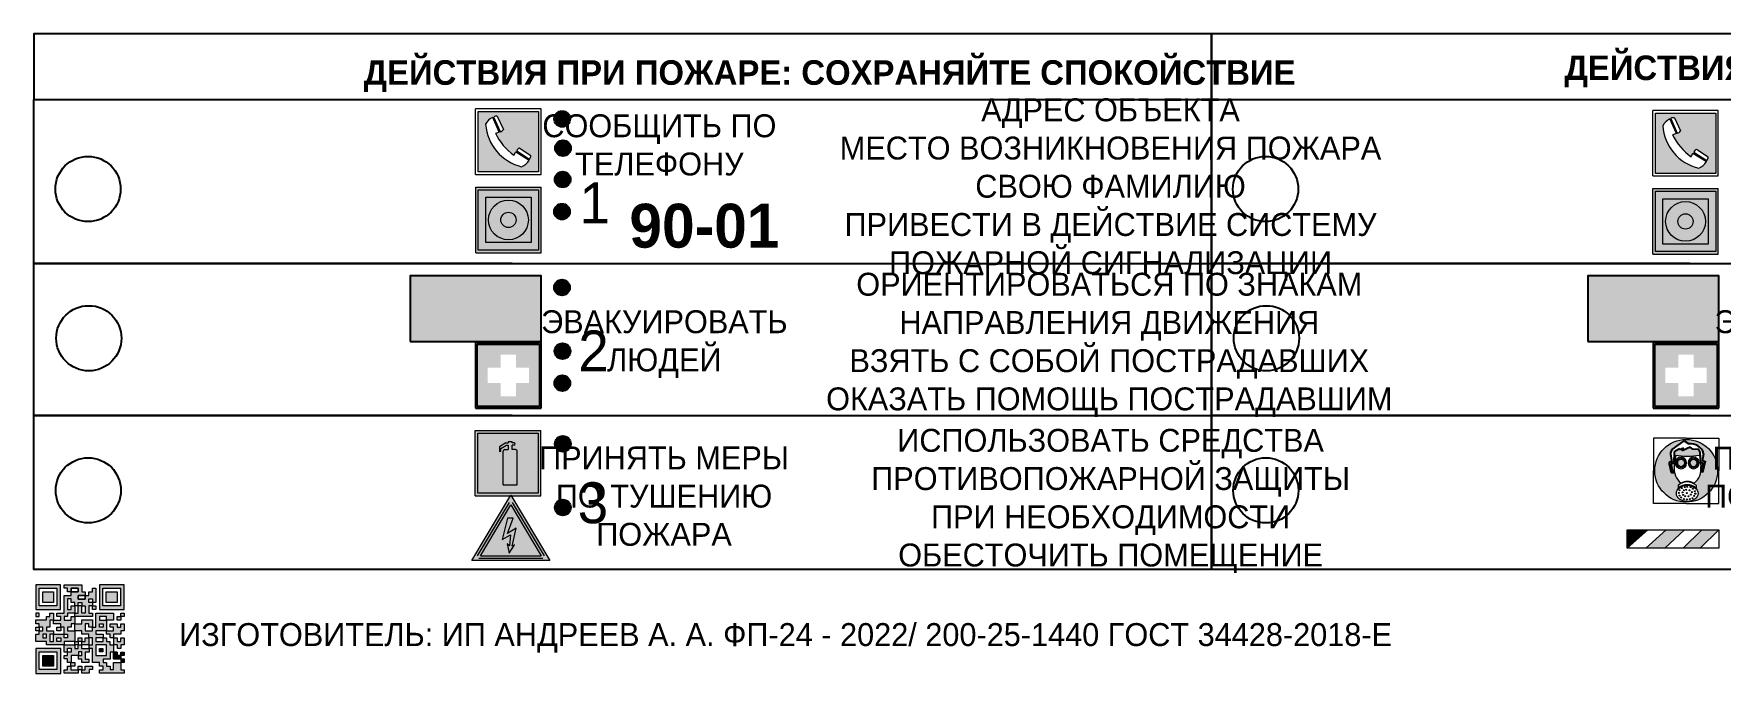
# Model space of a CAD drawing. Header units: millimetres. Extents: x 13114 to 67229, y 22859 to 38520.
# Drawn here: x 26329.4 to 26535.2, y 24685.4 to 24763.5 of the extents above; entities that cross this region are included whole.
import ezdxf

# ---------------------------------------------------------------- set-up
doc = ezdxf.new("R2010")
doc.units = ezdxf.units.MM
doc.styles.add('обычный', font='arial.ttf')

# ---------------------------------------------------------------- blocks, each defined once
blk = doc.blocks.new('A$C38D26F80')
h = blk.add_hatch(color=5)
h.dxf.hatch_style = 1
h.paths.add_polyline_path([(-8.77, -4.48, 1), (-0.19, -4.48, 1)])
h.paths.add_polyline_path([(-6.75, -3.58), (-6.75, -3.31), (-6.62, -3.22), (-6.5, -3.22), (-6.42, -3.3), (-6.39, -3.28), (-6.59, -2.23), (-6.59, -2.01), (-6.38, -1.58), (-4.76, -0.4), (-4.13, -0.79, -0.362848), (-2.1, -2.1, -0.201049), (-2.17, -2.48, 0.085434), (-2.26, -3.13), (-1.9, -3.16), (-2.25, -4.7), (-2.4, -4.59), (-2.43, -4.34), (-2.36, -4.34), (-2.14, -3.34), (-2.47, -3.42), (-2.58, -1.95), (-2.77, -1.58), (-3.58, -1.52), (-3.92, -1.26), (-5.05, -1.73), (-4.87, -1.39), (-5.41, -1.6), (-5.41, -1.46), (-6.13, -1.87), (-6.18, -3.5), (-6.56, -3.47), (-6.37, -4.59), (-6.16, -4.43), (-6.16, -4.66), (-6.36, -4.79), (-6.37, -4.8), (-6.51, -4.76)], flags=16)
h.paths.add_polyline_path([(-6.51, -4.76), (-6.36, -4.79), (-6.37, -4.8)], flags=0)
h.paths.add_polyline_path([(-5.92, -2.34, 0.089508), (-2.67, -2.35), (-2.48, -3.88, -0.268602), (-3.4, -6.18, 0.262449), (-5.2, -6.18, -0.268602), (-6.11, -3.88)], flags=16)
edge = h.paths.add_edge_path(flags=16)
edge.add_ellipse((-5.19, -3.41), major_axis=(0, 0.842), ratio=0.848992, start_angle=0, end_angle=360)
edge = h.paths.add_edge_path(flags=0)
edge.add_ellipse((-5.19, -3.39), major_axis=(0, 0.665), ratio=0.853798, start_angle=0, end_angle=360)
edge = h.paths.add_edge_path(flags=0)
edge.add_ellipse((-5.19, -3.4), major_axis=(0, 0.528), ratio=0.864094, start_angle=0, end_angle=360)
edge = h.paths.add_edge_path(flags=16)
edge.add_ellipse((-3.47, -3.4), major_axis=(0, 0.842), ratio=0.848992, start_angle=0, end_angle=360)
h.paths.add_polyline_path([(-3.13, -6.45), (-3.13, -6.84, 0.383174), (-5.57, -6.85), (-5.57, -6.49, -0.369952)], flags=16)
edge = h.paths.add_edge_path(flags=0)
edge.add_ellipse((-3.47, -3.39), major_axis=(0, 0.665), ratio=0.853798, start_angle=0, end_angle=360)
edge = h.paths.add_edge_path(flags=0)
edge.add_ellipse((-3.47, -3.4), major_axis=(0, 0.528), ratio=0.864094, start_angle=0, end_angle=360)
edge = h.paths.add_edge_path(flags=16)
edge.add_ellipse((-4.34, -7.57), major_axis=(-1.48, 0), ratio=0.744955, start_angle=0, end_angle=360)
h.paths.add_polyline_path([(-5.01, -6.85, -1), (-5.15, -6.85, -1)], flags=0)
h.paths.add_polyline_path([(-5.33, -7.14, -1), (-5.47, -7.14, -1)], flags=0)
h.paths.add_polyline_path([(-4.61, -6.71, -1), (-4.74, -6.71, -1)], flags=16)
h.paths.add_polyline_path([(-5.43, -7.51, -1), (-5.57, -7.51, -1)], flags=0)
h.paths.add_polyline_path([(-4.26, -6.67, -1), (-4.4, -6.67, -1)], flags=16)
h.paths.add_polyline_path([(-4.74, -7.14, -1), (-4.88, -7.14, -1)], flags=0)
h.paths.add_polyline_path([(-4.93, -7.43, -1), (-5.07, -7.43, -1)], flags=0)
h.paths.add_polyline_path([(-4.41, -7.07, -1), (-4.54, -7.07, -1)], flags=0)
h.paths.add_polyline_path([(-5.33, -7.87, -1), (-5.46, -7.87, -1)], flags=0)
h.paths.add_polyline_path([(-3.8, -6.71, -1), (-3.94, -6.71, -1)], flags=16)
h.paths.add_polyline_path([(-4.85, -7.78, -1), (-4.98, -7.78, -1)], flags=0)
h.paths.add_polyline_path([(-3.96, -7.14, -1), (-4.1, -7.14, -1)], flags=0)
h.paths.add_polyline_path([(-4.33, -7.53, -1), (-4.47, -7.53, -1)], flags=0)
h.paths.add_polyline_path([(-5.09, -8.12, -1), (-5.23, -8.12, -1)], flags=0)
h.paths.add_polyline_path([(-3.5, -6.94, -1), (-3.64, -6.94, -1)], flags=0)
h.paths.add_polyline_path([(-4.54, -7.97, -1), (-4.68, -7.97, -1)], flags=0)
h.paths.add_polyline_path([(-3.66, -7.39, -1), (-3.8, -7.39, -1)], flags=0)
h.paths.add_polyline_path([(-4.73, -8.35, -1), (-4.86, -8.35, -1)], flags=0)
h.paths.add_polyline_path([(-4.09, -7.96, -1), (-4.23, -7.96, -1)], flags=0)
h.paths.add_polyline_path([(-3.77, -7.74, -1), (-3.91, -7.74, -1)], flags=0)
h.paths.add_polyline_path([(-3.22, -7.27, -1), (-3.35, -7.27, -1)], flags=0)
h.paths.add_polyline_path([(-4.34, -8.4, -1), (-4.47, -8.4, -1)], flags=0)
h.paths.add_polyline_path([(-3.16, -7.61, -1), (-3.3, -7.61, -1)], flags=0)
h.paths.add_polyline_path([(-3.9, -8.35, -1), (-4.04, -8.35, -1)], flags=0)
h.paths.add_polyline_path([(-3.32, -7.91, -1), (-3.46, -7.91, -1)], flags=0)
h.paths.add_polyline_path([(-3.55, -8.23, -1), (-3.69, -8.23, -1)], flags=0)
at = {"color": 5, "lineweight": 5}
for p, q in [((-4.48, 0), (-8.96, 0)), ((-8.96, 0), (-8.96, -4.48)), ((-4.48, 0), (0, 0)), ((0, 0), (0, -4.48)), ((-6.59, -2.01), (-6.38, -1.58)), ((-6.59, -2.23), (-6.59, -2.01)), ((-6.39, -3.28), (-6.59, -2.23)), ((-6.38, -1.58), (-4.76, -0.4)), ((-6.13, -1.87), (-6.18, -3.5)), ((-5.41, -1.46), (-6.13, -1.87)), ((-4.87, -1.39), (-5.41, -1.6)), ((-5.41, -1.6), (-5.41, -1.46)), ((-3.92, -1.26), (-5.05, -1.73)), ((-5.05, -1.73), (-4.87, -1.39)), ((-4.76, -0.4), (-4.13, -0.79)), ((-3.58, -1.52), (-3.92, -1.26)), ((-2.77, -1.58), (-3.58, -1.52)), ((-2.58, -1.95), (-2.77, -1.58)), ((-2.47, -3.42), (-2.58, -1.95)), ((-8.96, -8.96), (-8.96, -4.48)), ((-6.75, -3.31), (-6.62, -3.22)), ((-6.75, -3.58), (-6.75, -3.31)), ((-6.51, -4.76), (-6.75, -3.58)), ((-6.62, -3.22), (-6.5, -3.22)), ((-6.18, -3.5), (-6.56, -3.47)), ((-6.56, -3.47), (-6.37, -4.59)), ((-6.5, -3.22), (-6.42, -3.3)), ((-6.42, -3.3), (-6.39, -3.28)), ((-6.37, -4.59), (-6.16, -4.43)), ((-6.16, -4.43), (-6.16, -4.66)), ((-5.92, -2.34), (-6.11, -3.88)), ((-2.67, -2.34), (-2.48, -3.88)), ((-2.14, -3.34), (-2.47, -3.42)), ((-2.43, -4.34), (-2.4, -4.59)), ((-2.43, -4.34), (-2.36, -4.34)), ((-2.4, -4.59), (-2.25, -4.7)), ((-2.36, -4.34), (-2.14, -3.34)), ((-1.9, -3.16), (-2.26, -3.13)), ((-2.25, -4.7), (-1.9, -3.16)), ((0, -8.96), (0, -4.48)), ((-6.37, -4.8), (-6.51, -4.76)), ((-6.16, -4.66), (-6.37, -4.8)), ((-5.57, -6.49), (-5.57, -6.85)), ((-3.13, -6.45), (-3.13, -6.84)), ((-4.48, -8.96), (-8.96, -8.96)), ((-4.48, -8.96), (0, -8.96))]:
    blk.add_line(p, q, dxfattribs=at)
at = {"color": 5}
for p, q in [((-6.59, -2.01), (-6.38, -1.58)), ((-6.59, -2.23), (-6.59, -2.01)), ((-6.39, -3.28), (-6.59, -2.23)), ((-6.38, -1.58), (-4.76, -0.4)), ((-6.13, -1.87), (-6.18, -3.5)), ((-5.41, -1.46), (-6.13, -1.87)), ((-4.87, -1.39), (-5.41, -1.6)), ((-5.41, -1.6), (-5.41, -1.46)), ((-3.92, -1.26), (-5.05, -1.73)), ((-5.05, -1.73), (-4.87, -1.39)), ((-4.76, -0.4), (-4.13, -0.79)), ((-3.58, -1.52), (-3.92, -1.26)), ((-2.77, -1.58), (-3.58, -1.52)), ((-2.58, -1.95), (-2.77, -1.58)), ((-2.47, -3.42), (-2.58, -1.95)), ((-6.75, -3.31), (-6.62, -3.22)), ((-6.75, -3.58), (-6.75, -3.31)), ((-6.51, -4.76), (-6.75, -3.58)), ((-6.62, -3.22), (-6.5, -3.22)), ((-6.18, -3.5), (-6.56, -3.47)), ((-6.56, -3.47), (-6.37, -4.59)), ((-6.5, -3.22), (-6.42, -3.3)), ((-6.42, -3.3), (-6.39, -3.28)), ((-6.37, -4.59), (-6.16, -4.43)), ((-6.16, -4.43), (-6.16, -4.66)), ((-2.14, -3.34), (-2.47, -3.42)), ((-2.4, -4.59), (-2.43, -4.34)), ((-2.43, -4.34), (-2.36, -4.34)), ((-2.25, -4.7), (-2.4, -4.59)), ((-2.36, -4.34), (-2.14, -3.34)), ((-2.26, -3.13), (-1.9, -3.16)), ((-1.9, -3.16), (-2.25, -4.7)), ((-6.37, -4.8), (-6.51, -4.76)), ((-6.36, -4.79), (-6.51, -4.76)), ((-6.16, -4.66), (-6.37, -4.8)), ((-6.16, -4.66), (-6.36, -4.79))]:
    blk.add_line(p, q, dxfattribs=at)
at = {"color": 5, "lineweight": 5}
for centre, radius in [((-4.48, -4.48), 4.29), ((-5.08, -6.85), 0.0678), ((-4.67, -6.71), 0.0678), ((-4.33, -6.67), 0.0678), ((-3.87, -6.71), 0.0678), ((-3.57, -6.94), 0.0678), ((-5.5, -7.51), 0.0678), ((-5.4, -7.14), 0.0678), ((-5.4, -7.87), 0.0678), ((-5.16, -8.12), 0.0678), ((-5, -7.43), 0.0678), ((-4.91, -7.78), 0.0678), ((-4.81, -7.14), 0.0678), ((-4.79, -8.35), 0.0678), ((-4.61, -7.97), 0.0678), ((-4.47, -7.07), 0.0678), ((-4.4, -7.53), 0.0678), ((-4.4, -8.4), 0.0678), ((-4.16, -7.96), 0.0678), ((-4.03, -7.14), 0.0678), ((-3.97, -8.35), 0.0678), ((-3.84, -7.74), 0.0678), ((-3.73, -7.39), 0.0678), ((-3.62, -8.23), 0.0678), ((-3.39, -7.91), 0.0678), ((-3.28, -7.27), 0.0678), ((-3.23, -7.61), 0.0678)]:
    blk.add_circle(centre, radius, dxfattribs=at)
at = {"color": 5}
for centre, radius, start, end in [((-3.89, -2.66), 1.88, 17.387, 97.1599), ((-2.6, -2.2), 0.511, 326.3906, 11.8614), ((-0.35, -3.07), 1.91, 162.2553, 181.7878)]:
    blk.add_arc(centre, radius, start, end, dxfattribs=at)
at = {"color": 5, "lineweight": 5}
for centre, radius, start, end in [((-2.6, -2.2), 0.513, 326.4781, 11.7739), ((-3.66, -4.24), 2.47, 171.573, 231.7124), ((-4.28, 6.66), 9.15, 259.6987, 280.1569), ((-4.93, -4.24), 2.47, 308.2876, 8.427), ((-0.47, -3.05), 1.79, 161.5846, 182.4584), ((-4.33, -7.88), 1.87, 50.358, 131.5662), ((-4.34, -8.2), 1.82, 48.4943, 132.3565), ((-4.3, -7.78), 1.83, 60.5889, 119.4111)]:
    blk.add_arc(centre, radius, start, end, dxfattribs=at)
for centre, major_axis, ratio in [((-5.19, -3.41), (0, 0.842), 0.848992), ((-5.19, -3.39), (0, 0.665), 0.853798), ((-5.19, -3.4), (0, 0.528), 0.864094), ((-3.47, -3.4), (0, 0.842), 0.848992), ((-3.47, -3.39), (0, 0.665), 0.853798), ((-3.47, -3.4), (0, 0.528), 0.864094), ((-4.34, -7.57), (-1.48, 0), 0.744955)]:
    blk.add_ellipse(centre, major_axis=major_axis, ratio=ratio, dxfattribs=at)
blk = doc.blocks.new('A$C47DD6509')
at = {"lineweight": 5}
for points in [[(-8.69, 0), (-11.19, 0), (-11.19, -2.22)], [(-4.22, 0), (-6.45, 0), (-8.91, -2.22), (-6.61, -2.22)], [(0, 0), (-2.09, 0), (-4.36, -2.22), (-2.29, -2.22)]]:
    blk.add_hatch(color=242, dxfattribs=at).paths.add_polyline_path(points)
at = {"color": 242, "lineweight": 5}
for p, q in [((-11.19, -2.22), (-8.69, 0)), ((-11.19, -2.22), (-11.19, 0)), ((-11.19, 0), (-8.69, 0)), ((-11.19, 0), (0, 0)), ((-8.91, -2.22), (-6.45, 0)), ((-6.61, -2.22), (-4.22, 0)), ((-4.36, -2.22), (-2.09, 0)), ((-2.29, -2.22), (0, 0)), ((0, 0), (0, -2.22)), ((0, -2.22), (-11.19, -2.22))]:
    blk.add_line(p, q, dxfattribs=at)
blk = doc.blocks.new('A$C3E6D3DDE')
at = {"lineweight": 5}
h = blk.add_hatch(color=40, dxfattribs=at)
h.paths.add_polyline_path([(24.1, 1.45), (16.46, -11.35), (31.74, -11.35)])
h.paths.add_polyline_path([(24.09, -0.46), (30.03, -10.41), (18.14, -10.41)], flags=16)
h.paths.add_polyline_path([(24.54, -3.08), (23.41, -6.02), (25.13, -5.01), (24.33, -8.5), (24.82, -8.27), (23.79, -9.86), (23.4, -8.04), (23.8, -8.43), (24.04, -6.29), (22.39, -7.25), (23.44, -3.08)], flags=0)
h = blk.add_hatch(color=256, dxfattribs=at)
h.paths.add_polyline_path([(24.37, 0.03, 0.567511), (23.82, 0.03), (17.59, -10.4, 0.582454), (17.86, -10.88), (30.32, -10.88, 0.582149), (30.6, -10.4)])
h.paths.add_polyline_path([(24.09, -0.46), (18.14, -10.41), (30.03, -10.41)], flags=16)
h.paths.add_polyline_path([(24.54, -3.08), (23.41, -6.02), (25.13, -5.01), (24.33, -8.5), (24.82, -8.27), (23.79, -9.86), (23.4, -8.04), (23.8, -8.43), (24.04, -6.29), (22.39, -7.25), (23.44, -3.08)], flags=0)
h = blk.add_hatch(color=40, dxfattribs=at)
h.paths.add_polyline_path([(24.09, -0.46), (18.14, -10.41), (30.03, -10.41)])
h.paths.add_polyline_path([(24.82, -8.27), (23.79, -9.86), (23.4, -8.04), (23.8, -8.43), (24.04, -6.29), (22.39, -7.25), (23.44, -3.08), (24.54, -3.08), (23.41, -6.02), (25.13, -5.01), (24.33, -8.5)], flags=16)
at = {"color": 40, "lineweight": 5}
for p, q in [((16.46, -11.35), (24.1, 1.45)), ((24.1, 1.45), (31.74, -11.35))]:
    blk.add_line(p, q, dxfattribs=at)
at = {"lineweight": 5}
for p, q in [((17.59, -10.4), (23.82, 0.03)), ((24.37, 0.03), (30.6, -10.4)), ((18.14, -10.41), (24.09, -0.46)), ((23.44, -3.08), (22.39, -7.25)), ((23.41, -6.02), (24.54, -3.08)), ((24.54, -3.08), (23.44, -3.08)), ((24.09, -0.46), (30.03, -10.41)), ((22.39, -7.25), (24.04, -6.29)), ((25.13, -5.01), (23.41, -6.02)), ((24.04, -6.29), (23.8, -8.43)), ((24.33, -8.5), (25.13, -5.01)), ((23.8, -8.43), (23.4, -8.04)), ((23.4, -8.04), (23.79, -9.86)), ((23.79, -9.86), (24.82, -8.27)), ((24.82, -8.27), (24.33, -8.5)), ((17.86, -10.88), (30.32, -10.88)), ((18.14, -10.41), (30.03, -10.41))]:
    blk.add_line(p, q, dxfattribs=at)
at = {"color": 50, "lineweight": 5}
blk.add_line((31.74, -11.35), (16.46, -11.35), dxfattribs=at)
blk = doc.blocks.new('QR')
at = {"lineweight": 0}
h = blk.add_hatch(color=256, dxfattribs=at)
h.dxf.hatch_style = 1
h.paths.add_polyline_path([(9241.16, 2687.38), (9242.01, 2687.38), (9242.01, 2687.83), (9241.59, 2687.83), (9241.59, 2688.68), (9239.45, 2688.68), (9239.45, 2688.25), (9239.86, 2688.25), (9239.86, 2687.83), (9240.29, 2687.83), (9240.29, 2688.25), (9241.16, 2688.25), (9241.16, 2687.83), (9240.29, 2687.83), (9240.29, 2687.38), (9239.45, 2687.38), (9239.45, 2685.22), (9238.57, 2685.22), (9238.57, 2684.8), (9239.02, 2684.8), (9239.02, 2684.37), (9238.13, 2684.37), (9238.13, 2683.92), (9239.02, 2683.92), (9239.02, 2683.5), (9239.44, 2683.5), (9239.44, 2682.64), (9239.87, 2682.64), (9239.87, 2682.18), (9239.44, 2682.18), (9239.44, 2682.64), (9238.13, 2682.64), (9238.13, 2681.76), (9237.71, 2681.76), (9237.71, 2682.64), (9238.13, 2682.64), (9238.13, 2683.07), (9237.27, 2683.07), (9237.27, 2683.51), (9237.71, 2683.51), (9237.71, 2684.37), (9238.13, 2684.37), (9238.13, 2685.22), (9237.71, 2685.22), (9237.71, 2684.8), (9237.28, 2684.8), (9237.28, 2684.38), (9235.98, 2684.38), (9235.98, 2683.92), (9236.4, 2683.92), (9236.4, 2683.49), (9236.84, 2683.49), (9236.84, 2683.07), (9236.4, 2683.07), (9236.4, 2682.64), (9235.98, 2682.64), (9235.98, 2681.76), (9237.29, 2681.76), (9237.29, 2681.33), (9239.43, 2681.33), (9239.43, 2681.76), (9240.74, 2681.76), (9240.74, 2683.05), (9239.87, 2683.05), (9239.87, 2683.5), (9240.29, 2683.5), (9240.29, 2683.91), (9240.74, 2683.91), (9240.74, 2684.81), (9240.29, 2684.81), (9240.29, 2684.79), (9240.29, 2684.37), (9239.45, 2684.37), (9239.45, 2684.8), (9239.87, 2684.8), (9239.87, 2685.21), (9240.74, 2685.21), (9240.74, 2686.1), (9240.29, 2686.1), (9240.29, 2685.64), (9239.86, 2685.64), (9239.86, 2686.95), (9240.29, 2686.95), (9240.29, 2686.52), (9240.74, 2686.52), (9240.74, 2686.1), (9241.16, 2686.1), (9241.16, 2686.53), (9241.59, 2686.53), (9241.59, 2686.1), (9242.02, 2686.1), (9242.02, 2685.21), (9241.59, 2685.21), (9241.59, 2686.1), (9241.16, 2686.1), (9241.16, 2685.21), (9240.74, 2685.21), (9240.74, 2684.81), (9242.89, 2684.81), (9242.89, 2685.22), (9242.47, 2685.22), (9242.47, 2686.11), (9242.89, 2686.11), (9242.89, 2686.52), (9242.46, 2686.52), (9242.46, 2686.95), (9242.89, 2686.95), (9242.89, 2686.52), (9243.32, 2686.52), (9243.32, 2688.26), (9242.9, 2688.26), (9242.9, 2687.83), (9242.47, 2687.83), (9242.47, 2687.38), (9242.01, 2687.38), (9242.01, 2686.94), (9241.16, 2686.94)])
h.paths.add_polyline_path([(9239.02, 2682.18), (9239.02, 2681.76), (9238.54, 2681.76), (9238.54, 2682.18)], flags=16)
h.paths.add_polyline_path([(9237.27, 2682.65), (9237.27, 2682.19), (9236.83, 2682.19), (9236.83, 2682.65)], flags=16)
h = blk.add_hatch(color=256, dxfattribs=at)
h.dxf.hatch_style = 1
h.paths.add_polyline_path([(9238.15, 2687.83), (9236.83, 2687.83), (9236.83, 2686.52), (9238.15, 2686.52)], flags=0)
h.paths.add_polyline_path([(9239.01, 2685.65), (9239.01, 2688.68), (9235.98, 2688.68), (9235.98, 2685.65)])
h.paths.add_polyline_path([(9236.41, 2686.1), (9236.41, 2688.26), (9238.56, 2688.26), (9238.56, 2686.1)], flags=16)
h.paths.add_polyline_path([(9236.83, 2686.52), (9236.83, 2687.83), (9238.15, 2687.83), (9238.15, 2686.52)], flags=0)
h = blk.add_hatch(color=256, dxfattribs=at)
h.dxf.hatch_style = 1
h.paths.add_polyline_path([(9238.15, 2686.52), (9238.15, 2687.83), (9236.83, 2687.83), (9236.83, 2686.52)])
h.paths.add_polyline_path([(9245.91, 2686.52), (9245.91, 2687.83), (9244.59, 2687.83), (9244.59, 2686.52)], flags=0)
h.paths.add_polyline_path([(9246.77, 2685.65), (9246.77, 2688.68), (9243.74, 2688.68), (9243.74, 2685.65)])
h.paths.add_polyline_path([(9244.17, 2686.1), (9244.17, 2688.26), (9246.32, 2688.26), (9246.32, 2686.1)], flags=16)
h.paths.add_polyline_path([(9244.59, 2686.52), (9244.59, 2687.83), (9245.91, 2687.83), (9245.91, 2686.52)], flags=0)
h = blk.add_hatch(color=256, dxfattribs=at)
h.dxf.hatch_style = 1
h.paths.add_polyline_path([(9240.75, 2681.76), (9240.75, 2681.35), (9241.17, 2681.35), (9241.17, 2681.76)])
h.paths.add_polyline_path([(9241.6, 2682.18), (9241.17, 2682.18), (9241.17, 2681.76), (9241.6, 2681.76)])
h.paths.add_polyline_path([(9242.47, 2681.34), (9242.47, 2682.19), (9242.02, 2682.19), (9242.02, 2681.76), (9241.6, 2681.76), (9241.6, 2681.34)])
h.paths.add_polyline_path([(9239.87, 2678.3), (9239.44, 2678.3), (9239.44, 2677.89), (9241.17, 2677.89), (9241.17, 2678.3), (9240.28, 2678.3), (9240.28, 2678.73), (9239.87, 2678.73)])
h.paths.add_polyline_path([(9240.75, 2678.73), (9240.75, 2679.19), (9240.28, 2679.19), (9240.28, 2678.73)])
h.paths.add_polyline_path([(9241.6, 2678.73), (9241.17, 2678.73), (9241.17, 2678.3), (9241.6, 2678.3)])
h.paths.add_polyline_path([(9242.02, 2678.3), (9241.6, 2678.3), (9241.6, 2677.89), (9242.48, 2677.89), (9242.48, 2678.31), (9242.9, 2678.31), (9242.9, 2678.73), (9242.02, 2678.73)])
h.paths.add_polyline_path([(9246.36, 2684.37), (9246.36, 2684.79), (9245.93, 2684.79), (9245.93, 2684.37)])
h.paths.add_polyline_path([(9246.78, 2685.2), (9246.36, 2685.2), (9246.36, 2684.79), (9246.78, 2684.79)])
h.paths.add_polyline_path([(9245.91, 2687.83), (9244.59, 2687.83), (9244.59, 2686.52), (9245.91, 2686.52)])
h = blk.add_hatch(color=256, dxfattribs=at)
h.dxf.hatch_style = 1
h.paths.add_polyline_path([(9243.32, 2686.11), (9242.89, 2686.11), (9242.89, 2685.64), (9243.32, 2685.64)])
h.paths.add_polyline_path([(9239.02, 2683.07), (9239.02, 2683.5), (9238.56, 2683.5), (9238.56, 2683.07)])
h.paths.add_polyline_path([(9236.4, 2684.8), (9236.4, 2685.22), (9235.98, 2685.22), (9235.98, 2684.8)])
h.paths.add_polyline_path([(9236.4, 2683.07), (9236.4, 2683.49), (9235.98, 2683.49), (9235.98, 2683.07)])
h = blk.add_hatch(color=256, dxfattribs=at)
h.dxf.hatch_style = 1
h.paths.add_polyline_path([(9243.32, 2682.64), (9243.32, 2683.07), (9244.62, 2683.07), (9244.62, 2684.37), (9243.74, 2684.37), (9243.74, 2684.8), (9244.62, 2684.8), (9244.62, 2684.37), (9245.48, 2684.37), (9245.48, 2685.22), (9243.32, 2685.22), (9243.32, 2683.5), (9242.89, 2683.5), (9242.89, 2683.06), (9242.01, 2683.06), (9242.01, 2683.91), (9242.47, 2683.91), (9242.47, 2683.5), (9242.89, 2683.5), (9242.89, 2684.38), (9241.59, 2684.38), (9241.59, 2683.91), (9240.74, 2683.91), (9240.74, 2683.05), (9241.59, 2683.05), (9241.59, 2682.64), (9242.47, 2682.64), (9242.47, 2682.19), (9242.91, 2682.19), (9242.91, 2681.34), (9242.48, 2681.34), (9242.48, 2680.91), (9242.91, 2680.91), (9242.91, 2679.17), (9243.75, 2679.17), (9243.75, 2678.73), (9244.2, 2678.73), (9244.2, 2678.3), (9243.75, 2678.3), (9243.75, 2677.88), (9246.78, 2677.88), (9246.78, 2678.3), (9246.35, 2678.3), (9246.35, 2679.19), (9245.48, 2679.19), (9245.48, 2678.31), (9245.05, 2678.31), (9245.05, 2678.73), (9244.62, 2678.73), (9244.62, 2679.19), (9244.2, 2679.19), (9244.2, 2679.61), (9245.05, 2679.61), (9245.05, 2680.46), (9245.48, 2680.46), (9245.48, 2681.34), (9245.04, 2681.34), (9245.04, 2681.76), (9244.63, 2681.76), (9244.63, 2682.19), (9244.21, 2682.19), (9244.21, 2681.76), (9243.32, 2681.76), (9243.32, 2682.19), (9244.21, 2682.19), (9244.21, 2682.64)])
h.paths.add_polyline_path([(9243.75, 2683.49), (9243.75, 2683.92), (9244.21, 2683.92), (9244.21, 2683.49)], flags=16)
h.paths.add_polyline_path([(9243.32, 2681.34), (9244.63, 2681.34), (9244.63, 2680.04), (9243.32, 2680.04)], flags=16)
h.paths.add_polyline_path([(9243.76, 2680.89), (9244.18, 2680.89), (9244.18, 2680.48), (9243.76, 2680.48)], flags=0)
h = blk.add_hatch(color=256, dxfattribs=at)
h.dxf.hatch_style = 1
h.paths.add_polyline_path([(9246.36, 2683.07), (9246.78, 2683.07), (9246.78, 2683.92), (9246.36, 2683.92), (9246.36, 2683.49), (9245.92, 2683.49), (9245.92, 2683.92), (9245.06, 2683.92), (9245.06, 2683.49), (9245.48, 2683.49), (9245.48, 2683.07), (9244.62, 2683.07), (9244.62, 2682.65), (9245.05, 2682.65), (9245.05, 2682.18), (9245.48, 2682.18), (9245.48, 2682.65), (9246.36, 2682.65)])
h.paths.add_polyline_path([(9246.78, 2682.18), (9246.36, 2682.18), (9246.36, 2681.75), (9245.92, 2681.75), (9245.92, 2682.18), (9245.48, 2682.18), (9245.48, 2681.34), (9245.48, 2681.34), (9245.94, 2681.34), (9245.94, 2680.91), (9246.36, 2680.91), (9246.36, 2681.34), (9246.78, 2681.34)])
h = blk.add_hatch(color=256, dxfattribs=at)
h.dxf.hatch_style = 1
h.paths.add_polyline_path([(9235.98, 2680.9), (9235.98, 2677.86), (9239.02, 2677.86), (9239.02, 2680.9)])
h.paths.add_polyline_path([(9238.57, 2680.48), (9238.57, 2678.32), (9236.41, 2678.32), (9236.41, 2680.48)], flags=16)
h.paths.add_polyline_path([(9238.15, 2680.05), (9238.15, 2678.74), (9236.83, 2678.74), (9236.83, 2680.05)], flags=0)
h = blk.add_hatch(color=256, dxfattribs=at)
h.dxf.hatch_style = 1
h.paths.add_polyline_path([(9242.02, 2680.46), (9242.48, 2680.46), (9242.48, 2680.91), (9241.58, 2680.91), (9241.58, 2681.35), (9241.17, 2681.35), (9241.17, 2680.91), (9240.75, 2680.91), (9240.75, 2681.33), (9239.43, 2681.33), (9239.43, 2680.46), (9239.86, 2680.46), (9239.86, 2680.92), (9240.3, 2680.92), (9240.3, 2680.46), (9239.86, 2680.46), (9239.86, 2680.04), (9239.44, 2680.04), (9239.44, 2679.62), (9239.86, 2679.62), (9239.86, 2679.19), (9240.29, 2679.19), (9240.29, 2680.03), (9241.18, 2680.03), (9241.18, 2680.47), (9241.6, 2680.47), (9241.6, 2680.03), (9241.18, 2680.03), (9241.18, 2679.61), (9241.6, 2679.61), (9241.6, 2679.19), (9242.47, 2679.19), (9242.47, 2679.6), (9242.02, 2679.6)])
h = blk.add_hatch(color=256, dxfattribs=at)
h.dxf.hatch_style = 1
h.paths.add_polyline_path([(9244.18, 2680.48), (9244.18, 2680.89), (9243.76, 2680.89), (9243.76, 2680.48)])
h = blk.add_hatch(color=256, dxfattribs=at)
h.dxf.hatch_style = 1
h.paths.add_polyline_path([(9238.15, 2680.05), (9236.83, 2680.05), (9236.83, 2678.74), (9238.15, 2678.74)])
h = blk.add_hatch(color=256, dxfattribs=at)
h.dxf.hatch_style = 1
h.paths.add_polyline_path([(9245.93, 2680.04), (9245.93, 2680.46), (9245.48, 2680.46), (9245.48, 2679.62), (9246.35, 2679.62), (9246.35, 2680.04)])
h.paths.add_polyline_path([(9246.78, 2680.04), (9246.78, 2680.46), (9246.35, 2680.46), (9246.35, 2680.04)])
h.paths.add_polyline_path([(9246.78, 2679.18), (9246.78, 2679.62), (9246.35, 2679.62), (9246.35, 2679.18)])
for points in [[(9237.71, 2685.22), (9238.13, 2685.22), (9238.13, 2684.37), (9237.71, 2684.37), (9237.71, 2683.51), (9237.27, 2683.51), (9237.27, 2683.07), (9238.13, 2683.07), (9238.13, 2682.64), (9237.71, 2682.64), (9237.71, 2681.76), (9238.13, 2681.76), (9238.13, 2682.64), (9239.44, 2682.64), (9239.44, 2683.5), (9239.02, 2683.5), (9239.02, 2683.07), (9238.56, 2683.07), (9238.56, 2683.5), (9239.02, 2683.5), (9239.02, 2683.92), (9238.13, 2683.92), (9238.13, 2684.37), (9239.02, 2684.37), (9239.02, 2684.8), (9238.57, 2684.8), (9238.57, 2685.22), (9239.45, 2685.22), (9239.45, 2687.38), (9240.29, 2687.38), (9240.29, 2687.83), (9239.86, 2687.83), (9239.86, 2688.25), (9239.45, 2688.25), (9239.45, 2688.68), (9241.59, 2688.68), (9241.59, 2687.83), (9242.01, 2687.83), (9242.01, 2687.38), (9242.47, 2687.38), (9242.47, 2687.83), (9242.9, 2687.83), (9242.9, 2688.26), (9243.32, 2688.26), (9243.32, 2686.52), (9242.89, 2686.52), (9242.89, 2686.11), (9243.32, 2686.11), (9243.32, 2685.64), (9242.89, 2685.64), (9242.89, 2686.11), (9242.47, 2686.11), (9242.47, 2685.22), (9242.89, 2685.22), (9242.89, 2684.81), (9240.74, 2684.81), (9240.74, 2683.91), (9241.59, 2683.91), (9241.59, 2684.38), (9242.89, 2684.38), (9242.89, 2683.5), (9242.47, 2683.5), (9242.47, 2683.91), (9242.01, 2683.91), (9242.01, 2683.06), (9242.89, 2683.06), (9242.89, 2683.5), (9243.32, 2683.5), (9243.32, 2685.22), (9245.48, 2685.22), (9245.48, 2684.37), (9244.62, 2684.37), (9244.62, 2683.07), (9245.48, 2683.07), (9245.48, 2683.49), (9245.06, 2683.49), (9245.06, 2683.92), (9245.92, 2683.92), (9245.92, 2683.49), (9246.36, 2683.49), (9246.36, 2683.92), (9246.78, 2683.92), (9246.78, 2683.07), (9246.36, 2683.07), (9246.36, 2682.65), (9245.48, 2682.65), (9245.48, 2682.18), (9245.92, 2682.18), (9245.92, 2681.75), (9246.36, 2681.75), (9246.36, 2682.18), (9246.78, 2682.18), (9246.78, 2681.34), (9246.36, 2681.34), (9246.36, 2680.91), (9245.94, 2680.91), (9245.94, 2681.34), (9245.48, 2681.34), (9245.48, 2680.46), (9245.93, 2680.46), (9245.93, 2680.04), (9246.35, 2680.04), (9246.35, 2680.46), (9246.78, 2680.46), (9246.78, 2680.04), (9246.78, 2680.04), (9246.35, 2680.04), (9246.35, 2679.62), (9246.78, 2679.62), (9246.78, 2679.18), (9246.35, 2679.18), (9246.35, 2678.3), (9246.78, 2678.3), (9246.78, 2677.88), (9243.75, 2677.88), (9243.75, 2678.3), (9244.2, 2678.3), (9244.2, 2678.73), (9243.75, 2678.73), (9243.75, 2679.17), (9242.91, 2679.17), (9242.91, 2680.91), (9242.48, 2680.91), (9242.48, 2680.46), (9242.02, 2680.46), (9242.02, 2679.6), (9242.47, 2679.6), (9242.47, 2679.19), (9241.6, 2679.19), (9241.6, 2679.61), (9241.18, 2679.61), (9241.18, 2680.03), (9240.29, 2680.03), (9240.29, 2679.19), (9240.75, 2679.19), (9240.75, 2678.73), (9240.28, 2678.73), (9240.28, 2678.3), (9241.17, 2678.3), (9241.17, 2678.73), (9241.6, 2678.73), (9241.6, 2678.3), (9242.02, 2678.3), (9242.02, 2678.73), (9242.9, 2678.73), (9242.9, 2678.31), (9242.48, 2678.31), (9242.48, 2677.89), (9241.6, 2677.89), (9241.6, 2678.3), (9241.17, 2678.3), (9241.17, 2677.89), (9239.44, 2677.89), (9239.44, 2678.3), (9239.87, 2678.3), (9239.87, 2678.73), (9240.28, 2678.73), (9240.28, 2679.19), (9240.29, 2679.19), (9239.86, 2679.19), (9239.86, 2679.62), (9239.44, 2679.62), (9239.44, 2680.04), (9239.86, 2680.04), (9239.86, 2680.46), (9239.43, 2680.46), (9239.43, 2681.33), (9237.29, 2681.33), (9237.29, 2681.76), (9235.98, 2681.76), (9235.98, 2682.64), (9236.4, 2682.64), (9236.4, 2683.07), (9235.98, 2683.07), (9235.98, 2683.49), (9236.4, 2683.49), (9236.4, 2683.92), (9235.98, 2683.92), (9235.98, 2684.38), (9237.28, 2684.38), (9237.28, 2684.8), (9237.71, 2684.8), (9237.71, 2685.22), (9237.92, 2685.22)], [(9240.74, 2685.21), (9239.87, 2685.21), (9239.87, 2684.8), (9239.45, 2684.8), (9239.45, 2684.37), (9240.29, 2684.37), (9240.29, 2684.79), (9240.29, 2684.81), (9240.74, 2684.81), (9240.74, 2685.21), (9239.87, 2685.21)], [(9240.74, 2686.1), (9240.74, 2686.52), (9240.29, 2686.52), (9240.29, 2686.95), (9239.86, 2686.95), (9239.86, 2685.64), (9240.29, 2685.64), (9240.29, 2686.1), (9240.74, 2686.1), (9240.74, 2686.52)], [(9240.74, 2683.05), (9240.74, 2681.76), (9239.43, 2681.76), (9239.43, 2681.33), (9240.75, 2681.33), (9240.75, 2681.35), (9240.75, 2680.91), (9241.17, 2680.91), (9241.17, 2681.35), (9241.58, 2681.35), (9241.58, 2680.91), (9242.48, 2680.91), (9242.48, 2681.34), (9242.91, 2681.34), (9242.91, 2682.19), (9242.47, 2682.19), (9242.47, 2682.64), (9241.59, 2682.64), (9241.59, 2683.05), (9240.74, 2683.05)], [(9240.74, 2683.91), (9240.29, 2683.91), (9240.29, 2683.5), (9239.87, 2683.5), (9239.87, 2683.05), (9240.74, 2683.05), (9240.74, 2683.91)], [(9244.62, 2683.07), (9243.32, 2683.07), (9243.32, 2682.64), (9244.21, 2682.64), (9244.21, 2682.19), (9243.32, 2682.19), (9243.32, 2681.76), (9244.21, 2681.76), (9244.21, 2682.19), (9244.63, 2682.19), (9244.63, 2681.76), (9245.04, 2681.76), (9245.04, 2681.34), (9245.48, 2681.34)], [(9244.62, 2684.37), (9244.62, 2684.8), (9243.74, 2684.8), (9243.74, 2684.37), (9244.62, 2684.37)], [(9245.48, 2682.18), (9245.05, 2682.18), (9245.05, 2682.65), (9244.62, 2682.65), (9244.62, 2683.07)], [(9239.86, 2680.46), (9239.86, 2680.92), (9240.3, 2680.92), (9240.3, 2680.46), (9239.86, 2680.46)], [(9241.6, 2681.76), (9242.02, 2681.76), (9242.02, 2682.19), (9242.47, 2682.19), (9242.47, 2681.34), (9241.6, 2681.34), (9241.6, 2681.76)], [(9245.48, 2682.18), (9245.48, 2681.34)], [(9245.48, 2680.46), (9245.05, 2680.46), (9245.05, 2679.61), (9244.2, 2679.61), (9244.2, 2679.19), (9244.62, 2679.19), (9244.62, 2678.73), (9245.05, 2678.73), (9245.05, 2678.31), (9245.48, 2678.31), (9245.48, 2679.19), (9246.35, 2679.19), (9246.35, 2679.07)], [(9246.35, 2679.62), (9245.48, 2679.62), (9245.48, 2680.46)], [(9245.48, 2680.46), (9245.48, 2679.62), (9246.35, 2679.62), (9246.35, 2680.04), (9245.93, 2680.04), (9245.93, 2680.46), (9245.48, 2680.46), (9245.48, 2679.62)], [(9246.35, 2679.62), (9246.35, 2679.18)]]:
    blk.add_lwpolyline(points, dxfattribs=at)
for points in [[(9235.98, 2685.65), (9239.01, 2685.65), (9239.01, 2688.68), (9235.98, 2688.68)], [(9236.41, 2688.26), (9238.56, 2688.26), (9238.56, 2686.1), (9236.41, 2686.1)], [(9236.83, 2687.83), (9238.15, 2687.83), (9238.15, 2686.52), (9236.83, 2686.52)], [(9240.29, 2687.83), (9241.16, 2687.83), (9241.16, 2688.25), (9240.29, 2688.25)], [(9240.29, 2688.25), (9241.16, 2688.25), (9241.16, 2687.83), (9240.29, 2687.83)], [(9242.01, 2687.38), (9241.16, 2687.38), (9241.16, 2686.94), (9242.01, 2686.94)], [(9241.16, 2687.38), (9242.01, 2687.38), (9242.01, 2686.94), (9241.16, 2686.94)], [(9243.74, 2685.65), (9246.77, 2685.65), (9246.77, 2688.68), (9243.74, 2688.68)], [(9244.17, 2688.26), (9246.32, 2688.26), (9246.32, 2686.1), (9244.17, 2686.1)], [(9244.59, 2687.83), (9245.91, 2687.83), (9245.91, 2686.52), (9244.59, 2686.52)], [(9235.98, 2684.8), (9236.4, 2684.8), (9236.4, 2685.22), (9235.98, 2685.22)], [(9241.16, 2686.1), (9240.74, 2686.1), (9240.74, 2685.21), (9241.16, 2685.21)], [(9241.16, 2686.53), (9241.59, 2686.53), (9241.59, 2686.1), (9241.16, 2686.1)], [(9241.59, 2686.1), (9242.02, 2686.1), (9242.02, 2685.21), (9241.59, 2685.21)], [(9242.89, 2686.52), (9242.46, 2686.52), (9242.46, 2686.95), (9242.89, 2686.95)], [(9246.36, 2685.2), (9246.78, 2685.2), (9246.78, 2684.79), (9246.36, 2684.79)], [(9236.4, 2683.07), (9236.84, 2683.07), (9236.84, 2683.49), (9236.4, 2683.49)], [(9243.75, 2683.92), (9244.21, 2683.92), (9244.21, 2683.49), (9243.75, 2683.49)], [(9245.93, 2684.79), (9246.36, 2684.79), (9246.36, 2684.37), (9245.93, 2684.37)], [(9235.98, 2677.86), (9239.02, 2677.86), (9239.02, 2680.9), (9235.98, 2680.9)], [(9236.83, 2682.19), (9237.27, 2682.19), (9237.27, 2682.65), (9236.83, 2682.65)], [(9238.54, 2682.18), (9239.02, 2682.18), (9239.02, 2681.76), (9238.54, 2681.76)], [(9239.44, 2682.64), (9239.87, 2682.64), (9239.87, 2682.18), (9239.44, 2682.18)], [(9240.75, 2681.76), (9241.17, 2681.76), (9241.17, 2681.35), (9240.75, 2681.35)], [(9241.17, 2682.18), (9241.6, 2682.18), (9241.6, 2681.76), (9241.17, 2681.76)], [(9243.32, 2680.04), (9244.63, 2680.04), (9244.63, 2681.34), (9243.32, 2681.34)], [(9243.76, 2680.89), (9244.18, 2680.89), (9244.18, 2680.48), (9243.76, 2680.48)], [(9236.41, 2680.48), (9238.57, 2680.48), (9238.57, 2678.32), (9236.41, 2678.32)], [(9236.83, 2680.05), (9238.15, 2680.05), (9238.15, 2678.74), (9236.83, 2678.74)], [(9241.18, 2680.03), (9241.6, 2680.03), (9241.6, 2680.47), (9241.18, 2680.47)]]:
    blk.add_lwpolyline(points, close=True, dxfattribs=at)
blk = doc.blocks.new('A$C456E1F9C')
at = {"lineweight": 5}
h = blk.add_hatch(color=242, dxfattribs=at)
h.paths.add_polyline_path([(0.51, -1.47), (0.51, -13.26), (12.29, -13.26), (12.29, -1.47)])
h.paths.add_polyline_path([(5.42, -4.95, -0.254479), (4.78, -5.4), (3.52, -2.53, -0.209735), (4.23, -2.4)], flags=16)
h.paths.add_polyline_path([(8.53, -8.6), (10.87, -10.17), (10.54, -10.76), (8.03, -9.13, -0.192251)], flags=16)
h.paths.add_polyline_path([(4.61, -5.49, 0.005518), (3.87, -5.72, 0.128647), (7.49, -10.01, 0.00809), (7.83, -9.33), (10.47, -10.97, -0.16736), (8.99, -12.25, -0.327862), (1.95, -3.95, -0.166952), (3.36, -2.62)], flags=16)
at = {"color": 242, "lineweight": 5}
for p, q in [((0, -13.77), (0, -0.97)), ((12.8, -0.97), (0, -0.97)), ((4.61, -5.49), (3.36, -2.62)), ((3.52, -2.53), (4.78, -5.4)), ((4.23, -2.4), (5.42, -4.95)), ((12.8, -13.77), (12.8, -0.97)), ((7.83, -9.33), (10.47, -10.97)), ((8.03, -9.13), (10.54, -10.76)), ((10.81, -10.12), (8.53, -8.6)), ((10.54, -10.76), (10.8, -10.3)), ((10.8, -10.3), (10.81, -10.12)), ((0, -13.77), (12.8, -13.77))]:
    blk.add_line(p, q, dxfattribs=at)
blk.add_lwpolyline([(0.51, -1.47), (12.29, -1.47), (12.29, -13.26), (0.51, -13.26)], close=True, dxfattribs=at)
for centre, radius, start, end in [((4.59, -5.34), 2.99, 114.2845, 152.1974), ((4.02, -3.27), 0.891, 76.3284, 123.7092), ((11.12, -3.31), 9.19, 183.9915, 256.6009), ((14.98, -39.1), 35.17, 107.1487, 108.4135), ((13.86, -0.94), 11.08, 205.5536, 234.8762), ((4.68, -4.59), 0.824, 276.9621, 334.0723), ((-13.31, 0.8), 23.44, 332.5487, 334.4027), ((8.94, -9.5), 0.989, 114.4092, 157.9388), ((7.87, -9.46), 3, 291.9291, 329.9329)]:
    blk.add_arc(centre, radius, start, end, dxfattribs=at)
blk = doc.blocks.new('A$C54414219')
at = {"true_color": 0xffffff}
h = blk.add_hatch(color=7, dxfattribs=at)
h.paths.add_polyline_path([(2.39, -9.45), (2.39, -18.3), (11.23, -18.3), (11.23, -9.45)], flags=0)
h.paths.add_polyline_path([(10.71, -13.87, -1), (2.92, -13.87, -1)], flags=0)
h.paths.add_polyline_path([(8.3, -13.87, -1), (5.33, -13.87, -1)], flags=0)
h.paths.add_polyline_path([(0.41, -7.47), (0.41, -20.27), (13.21, -20.27), (13.21, -7.47)])
h.paths.add_polyline_path([(0.92, -19.77), (12.71, -19.77), (12.71, -7.98), (0.92, -7.98)], flags=16)
h.paths.add_polyline_path([(11.23, -9.45), (11.23, -18.3), (2.39, -18.3), (2.39, -9.45)], flags=0)
at = {"lineweight": 5}
h = blk.add_hatch(color=242, dxfattribs=at)
h.paths.add_polyline_path([(12.71, -7.98), (0.92, -7.98), (0.92, -19.77), (12.71, -19.77)])
h.paths.add_polyline_path([(11.23, -18.3), (2.39, -18.3), (2.39, -9.45), (11.23, -9.45)], flags=16)
h.paths.add_polyline_path([(10.71, -13.87, -1), (2.92, -13.87, -1)], flags=0)
h.paths.add_polyline_path([(8.3, -13.87, -1), (5.33, -13.87, -1)], flags=0)
at = {"true_color": 0xffffff}
h = blk.add_hatch(color=7, dxfattribs=at)
h.paths.add_polyline_path([(2.39, -9.45), (2.39, -18.3), (11.23, -18.3), (11.23, -9.45)])
h.paths.add_polyline_path([(10.71, -13.87, -1), (2.92, -13.87, -1)], flags=16)
h.paths.add_polyline_path([(8.3, -13.87, -1), (5.33, -13.87, -1)], flags=0)
at = {"lineweight": 5}
h = blk.add_hatch(color=242, dxfattribs=at)
h.paths.add_polyline_path([(2.92, -13.87, 1), (10.71, -13.87, 1)])
h.paths.add_polyline_path([(8.3, -13.87, -1), (5.33, -13.87, -1)], flags=16)
at = {"color": 242, "lineweight": 5}
for p, q in [((0.41, -20.27), (0.41, -7.47)), ((0.41, -7.47), (13.21, -7.47)), ((0.41, -7.47), (13.21, -7.47)), ((13.21, -20.27), (13.21, -7.47)), ((0.41, -20.27), (13.21, -20.27))]:
    blk.add_line(p, q, dxfattribs=at)
for points in [[(0.92, -7.98), (12.71, -7.98), (12.71, -19.77), (0.92, -19.77)], [(2.39, -9.45), (11.23, -9.45), (11.23, -18.3), (2.39, -18.3)]]:
    blk.add_lwpolyline(points, close=True, dxfattribs=at)
for radius in [3.89, 1.49]:
    blk.add_circle((6.81, -13.87), radius, dxfattribs=at)
blk = doc.blocks.new('A$C32E8229D')
at = {"true_color": 0xffffff}
blk.add_hatch(color=7, dxfattribs=at).paths.add_polyline_path([(0, 0), (0, -8), (16, -8), (16, 0)])
h = blk.add_hatch(color=126)
h.paths.add_polyline_path([(0.2, -0.2), (15.8, -0.2), (15.8, -7.8), (0.2, -7.8)])
h.paths.add_polyline_path([(13.49, -2.05), (12.08, -2.05), (11.37, -2.63, 0.162397), (11.29, -2.84), (11.29, -3.63), (10.35, -3.63), (10.35, -4.05), (11.68, -4.05), (11.68, -3.48), (12.26, -4.28), (11.29, -5.1), (11.29, -6.78), (11.85, -6.78), (11.85, -5.44), (12.8, -4.64), (12.8, -5.94), (14.46, -5.94), (14.46, -5.39), (13.45, -5.39), (13.45, -3.97), (12.46, -2.59), (13.15, -2.59), (13.69, -3.34), (14.18, -3)], flags=16)
h.paths.add_polyline_path([(10.74, -1.82, 1), (11.8, -1.82, 1)], flags=16)
h.paths.add_polyline_path([(9.39, -3.59), (5.99, -3.59), (6.56, -3.03), (5.91, -3.03), (5.1, -3.83), (5.91, -4.64), (6.56, -4.64), (5.99, -4.09), (9.39, -4.09)], flags=16)
h.paths.add_polyline_path([(4.29, -1.08), (1.72, -1.08), (1.72, -6.6), (4.29, -6.6)], flags=16)
at = {"color": 126}
blk.add_lwpolyline([(16, -8), (0, -8), (0, 0), (16, 0)], close=True, dxfattribs=at)
blk = doc.blocks.new('A$C18900ED3')
h = blk.add_hatch(color=126)
h.paths.add_polyline_path([(-0.18, -0.18), (-7.02, -0.18), (-7.02, -7.02), (-0.18, -7.02)])
h.paths.add_polyline_path([(-5.89, -4.46), (-5.89, -2.77), (-4.46, -2.77), (-4.46, -1.31), (-2.77, -1.31), (-2.77, -2.77), (-1.33, -2.77), (-1.33, -4.46), (-2.77, -4.46), (-2.77, -5.89), (-4.46, -5.89), (-4.46, -4.46)], flags=16)
at = {"color": 126}
for p, q in [((-7.2, 0), (-7.2, -7.2)), ((0, 0), (-7.2, 0)), ((0, -7.2), (0, 0)), ((-7.02, -7.02), (-7.02, -0.18)), ((-7.02, -0.18), (-0.18, -0.18)), ((-0.18, -0.18), (-0.18, -7.02)), ((-7.2, -7.2), (0, -7.2)), ((-0.18, -7.02), (-7.02, -7.02))]:
    blk.add_line(p, q, dxfattribs=at)
blk = doc.blocks.new('A$C3AD82952')
at = {"true_color": 0xf5f5ff}
h = blk.add_hatch(color=7, dxfattribs=at)
h.dxf.hatch_style = 1
h.paths.add_polyline_path([(8.21, 8.73, 0.414214), (7.89, 9.05), (7.22, 9.05), (7.22, 9.92), (7.59, 9.92, 1), (7.57, 10.36), (7.22, 10.36), (7.22, 10.6), (6.43, 10.6), (6.43, 10.36), (6.01, 10.36), (4.74, 9.59), (4.74, 8.69), (4.98, 8.73), (4.98, 9.26), (6.12, 9.91), (6.43, 9.91), (6.43, 9.05), (5.76, 9.05, 0.414214), (5.44, 8.73), (5.44, 2.2), (8.21, 2.2)], flags=0)
h.paths.add_polyline_path([(12.8, 12.8), (0, 12.8), (0, 0), (12.8, 0)])
h.paths.add_polyline_path([(0.51, 12.29), (12.29, 12.29), (12.29, 0.51), (0.51, 0.51)], flags=16)
h.paths.add_polyline_path([(4.74, 9.59), (6.01, 10.36), (6.43, 10.36), (6.43, 10.6), (7.22, 10.6), (7.22, 10.36), (7.59, 10.36, -0.94586), (7.59, 9.92), (7.22, 9.92), (7.22, 9.05), (7.89, 9.05, -0.414214), (8.21, 8.73), (8.21, 2.2), (5.44, 2.2), (5.44, 8.73, -0.414214), (5.76, 9.05), (6.43, 9.05), (6.43, 9.91), (6.12, 9.91), (4.98, 9.26), (4.98, 8.73), (4.74, 8.69)], flags=0)
h = blk.add_hatch(color=242)
h.dxf.hatch_style = 1
h.paths.add_polyline_path([(12.29, 12.29), (0.51, 12.29), (0.51, 0.51), (12.29, 0.51)])
h.paths.add_polyline_path([(4.74, 8.69), (4.74, 9.59), (6.01, 10.36), (6.43, 10.36), (6.43, 10.6), (7.22, 10.6), (7.22, 10.36), (7.59, 10.36, -0.94586), (7.59, 9.92), (7.22, 9.92), (7.22, 9.05), (7.89, 9.05, -0.414214), (8.21, 8.73), (8.21, 2.2), (5.44, 2.2), (5.44, 8.73, -0.414214), (5.76, 9.05), (6.43, 9.05), (6.43, 9.91), (6.12, 9.91), (4.98, 9.26), (4.98, 8.73)], flags=16)
h = blk.add_hatch(color=7, dxfattribs=at)
h.dxf.hatch_style = 1
h.paths.add_polyline_path([(8.21, 8.73, 0.414214), (7.89, 9.05), (7.22, 9.05), (7.22, 9.92), (7.59, 9.92, 1), (7.57, 10.36), (7.22, 10.36), (7.22, 10.6), (6.43, 10.6), (6.43, 10.36), (6.01, 10.36), (4.74, 9.59), (4.74, 8.69), (4.98, 8.73), (4.98, 9.26), (6.12, 9.91), (6.43, 9.91), (6.43, 9.05), (5.76, 9.05, 0.414214), (5.44, 8.73), (5.44, 2.2), (8.21, 2.2)])
at = {"color": 242, "lineweight": 5}
for p, q in [((0, 0), (0, 12.8)), ((0, 12.8), (12.8, 12.8)), ((6.01, 10.36), (4.74, 9.59)), ((4.98, 9.26), (6.12, 9.91)), ((6.01, 10.36), (6.43, 10.36)), ((6.12, 9.91), (6.43, 9.91)), ((7.22, 10.6), (6.43, 10.6)), ((6.43, 10.6), (6.43, 10.36)), ((6.43, 9.91), (6.43, 9.05)), ((7.22, 10.36), (7.22, 10.6)), ((7.59, 10.36), (7.22, 10.36)), ((7.22, 9.05), (7.22, 9.92)), ((7.59, 9.92), (7.22, 9.92)), ((12.8, 0), (12.8, 12.8)), ((4.74, 9.59), (4.74, 8.69)), ((4.74, 8.69), (4.98, 8.73)), ((4.98, 8.73), (4.98, 9.26)), ((5.44, 2.2), (5.44, 8.73)), ((5.76, 9.05), (6.43, 9.05)), ((7.89, 9.05), (7.22, 9.05)), ((8.21, 2.2), (8.21, 8.73)), ((0, 0), (12.8, 0)), ((5.44, 2.2), (8.21, 2.2))]:
    blk.add_line(p, q, dxfattribs=at)
blk.add_lwpolyline([(0.51, 12.29), (12.29, 12.29), (12.29, 0.51), (0.51, 0.51)], close=True, dxfattribs=at)
for centre, radius, start, end in [((7.58, 10.14), 0.223, 273.1875, 86.8125), ((5.76, 8.73), 0.32, 90, 180), ((7.89, 8.73), 0.32, 0, 90)]:
    blk.add_arc(centre, radius, start, end, dxfattribs=at)

msp = doc.modelspace()

# ---------------------------------------------------------------- hatches: boundary and pattern name
at = {"lineweight": 0}
h = msp.add_hatch(color=256, dxfattribs=at)
h.dxf.hatch_style = 1
h.paths.add_polyline_path([(26394.83, 24753.14, 1), (26392.89, 24753.14, 1)])
h = msp.add_hatch(color=256, dxfattribs=at)
h.dxf.hatch_style = 1
h.paths.add_polyline_path([(26394.93, 24749.56, 1), (26393, 24749.56, 1)])
h = msp.add_hatch(color=256, dxfattribs=at)
h.dxf.hatch_style = 1
h.paths.add_polyline_path([(26394.89, 24745.75, 1), (26392.96, 24745.75, 1)])
h = msp.add_hatch(color=256, dxfattribs=at)
h.dxf.hatch_style = 1
h.paths.add_polyline_path([(26394.81, 24741.82, 1), (26392.88, 24741.82, 1)])
h = msp.add_hatch(color=256, dxfattribs=at)
h.dxf.hatch_style = 1
h.paths.add_polyline_path([(26394.82, 24732.55, 1), (26392.89, 24732.55, 1)])
h = msp.add_hatch(color=256, dxfattribs=at)
h.dxf.hatch_style = 1
h.paths.add_polyline_path([(26394.86, 24724.77, 1), (26392.93, 24724.77, 1)])
h = msp.add_hatch(color=256, dxfattribs=at)
h.dxf.hatch_style = 1
h.paths.add_polyline_path([(26394.85, 24720.87, 1), (26392.92, 24720.87, 1)])
h = msp.add_hatch(color=256, dxfattribs=at)
h.dxf.hatch_style = 1
h.paths.add_polyline_path([(26394.91, 24713.45, 1), (26392.98, 24713.45, 1)])
h = msp.add_hatch(color=256, dxfattribs=at)
h.dxf.hatch_style = 1
h.paths.add_polyline_path([(26394.92, 24705.68, 1), (26392.99, 24705.68, 1)])

# ---------------------------------------------------------------- linework, layer by layer
for points in [[(26329.35, 24755.5), (26473.12, 24755.5), (26473.12, 24763.55), (26329.35, 24763.55)], [(26473.12, 24755.5), (26616.88, 24755.5), (26616.88, 24763.55), (26473.12, 24763.55)], [(26329.35, 24755.5), (26473.12, 24755.5), (26473.12, 24698.1), (26329.35, 24698.1)], [(26473.12, 24755.5), (26616.88, 24755.5), (26616.88, 24698.1), (26473.12, 24698.1)]]:
    msp.add_lwpolyline(points, close=True)
for points in [[(26387.77, 24735.5), (26329.35, 24735.5), (26473.12, 24735.5)], [(26531.53, 24735.5), (26473.12, 24735.5), (26616.88, 24735.5)], [(26387.77, 24716.93), (26329.35, 24716.93), (26473.12, 24716.93)], [(26531.53, 24716.93), (26473.12, 24716.93), (26616.88, 24716.93)]]:
    msp.add_lwpolyline(points)
for centre, radius in [((26393.86, 24753.14), 0.966), ((26393.96, 24749.56), 0.966), ((26335.98, 24744.58), 3.98), ((26479.74, 24744.58), 3.98), ((26393.93, 24745.75), 0.966), ((26393.84, 24741.82), 0.966), ((26393.85, 24732.55), 0.966), ((26336.07, 24726.35), 3.98), ((26479.84, 24726.35), 3.98), ((26393.9, 24724.77), 0.966), ((26393.89, 24720.87), 0.966), ((26393.95, 24713.45), 0.966), ((26336.01, 24707.77), 3.98), ((26479.77, 24707.77), 3.98), ((26393.95, 24705.68), 0.966)]:
    msp.add_circle(centre, radius)

# ---------------------------------------------------------------- block references
for name, p, xscale, yscale, zscale in [('A$C456E1F9C', (26383.3, 24754.96), 0.625, 0.625, 0.625), ('A$C456E1F9C', (26527.01, 24754.78), 0.625, 0.625, 0.625), ('A$C54414219', (26383.05, 24749.47), 0.625, 0.625, 0.625), ('A$C54414219', (26526.75, 24749.29), 0.625, 0.625, 0.625), ('A$C18900ED3', (26391.3, 24725.82), 1.111111111007631, 1.111111111007631, 1.111111111007631), ('A$C18900ED3', (26535.07, 24725.82), 1.111111111007631, 1.111111111007631, 1.111111111007631), ('A$C3AD82952', (26383.25, 24707.09), 0.625, 0.625, 0.625), ('A$C38D26F80', (26535.09, 24714.16), 0.8928571427240968, 0.8928571427240968, 0.8928571427240968), ('A$C3E6D3DDE', (26372.54, 24706.28), 0.625, 0.625, 0.625)]:
    msp.add_blockref(name, p, dxfattribs=dict(xscale=xscale, yscale=yscale, zscale=zscale))
at = {"xscale": -1}
for p in [(26391.3, 24733.97), (26535.07, 24733.97)]:
    msp.add_blockref('A$C32E8229D', p, dxfattribs=at)
at = {"color": 242, "true_color": 0xc1121c}
msp.add_blockref('A$C47DD6509', (26535.09, 24702.94), dxfattribs=at)
at = {"color": 22, "lineweight": 100, "true_color": 0xbb1e10}
msp.add_blockref('QR', (17093.62, 22007.56), dxfattribs=at)

# ---------------------------------------------------------------- texts
at = {"lineweight": 0, "attachment_point": 5, "style": 'обычный'}
for s, insert, char_height, width in [('{\\fProxima Nova Rg|b1|i0|c204|p2;ДЕЙСТВИЯ ПРИ АВАРИИ: СОХРАНЯЙТЕ СПОКОЙСТВИЕ\\H1.6644x; }', (26572.73, 24758.95), 3, 175.1736), ('{\\fProxima Nova Rg|b1|i0|c204|p2;ДЕЙСТВИЯ ПРИ ПОЖАРЕ: СОХРАНЯЙТЕ СПОКОЙСТВИЕ\\H1.6644x; }', (26426.51, 24758.37), 3, 175.1736), ('\\pi-8.4,l8.4,t8.4;{\\fProxima Nova Rg|b0|i0|c204|p2;АДРЕС ОБЪЕКТА\\PМЕСТО ВОЗНИКНОВЕНИЯ ПОЖАРА \\PСВОЮ ФАМИЛИЮ\\PПРИВЕСТИ В ДЕЙСТВИЕ СИСТЕМУ \\PПОЖАРНОЙ СИГНАЛИЗАЦИИ}', (26460.81, 24744.51), 2.8, 126.6484), ('{\\fProxima Nova Rg|b0|i0|c204|p2;СООБЩИТЬ ПО \\PТЕЛЕФОНУ}', (26405.73, 24749.95), 2.8, 126.6484), ('{\\fProxima Nova Rg|b0|i0|c204|p2;1\\H1.1667x; }', (26397.84, 24742.88), 5, 126.6484), ('{\\fProxima Nova Rg|b1|i0|c204|p2;\\H1.0714x;90-01\\fProxima Nova Rg|b0|i0|c204|p2;\\H0.93331x; \\H1.3449x; }', (26411.23, 24740.06), 5, 126.6484), ('\\pi-8.4,l8.4,t8.4;{\\fProxima Nova Rg|b0|i0|c204|p2;ОРИЕНТИРОВАТЬСЯ ПО ЗНАКАМ \\PНАПРАВЛЕНИЯ ДВИЖЕНИЯ\\PВЗЯТЬ С СОБОЙ ПОСТРАДАВШИХ\\PОКАЗАТЬ ПОМОЩЬ ПОСТРАДАВШИМ}', (26460.66, 24725.54), 2.8, 126.6484), ('{\\fProxima Nova Rg|b0|i0|c204|p2;ЭВАКУИРОВАТЬ \\PЛЮДЕЙ}', (26406.34, 24725.63), 2.8, 126.6484), ('{\\fProxima Nova Rg|b0|i0|c204|p2;ЭВАКУИРОВАТЬ \\PЛЮДЕЙ}', (26549.6, 24725.63), 2.8, 126.6484), ('{\\fProxima Nova Rg|b0|i0|c204|p2;2\\H1.1967x; }', (26397.69, 24724.8), 5, 126.6484), ('\\pi-8.4,l8.4,t8.4;{\\fProxima Nova Rg|b0|i0|c204|p2;ИСПОЛЬЗОВАТЬ СРЕДСТВА \\PПРОТИВОПОЖАРНОЙ ЗАЩИТЫ \\PПРИ НЕОБХОДИМОСТИ \\PОБЕСТОЧИТЬ ПОМЕЩЕНИЕ}', (26460.82, 24706.47), 2.8, 126.6484), ('{\\fProxima Nova Rg|b0|i0|c204|p2;ПРИНЯТЬ МЕРЫ \\PПО ТУШЕНИЮ \\PПОЖАРА}', (26406.3, 24707.05), 2.8, 126.6484), ('{\\fProxima Nova Rg|b0|i0|c204|p2;ПРИНЯТЬ МЕРЫ \\PПО ЛИКВИДАЦИИ \\PАВАРИИ}', (26549.56, 24707.05), 2.8, 126.6484), ('{\\fProxima Nova Rg|b0|i0|c204|p2;3\\H1.1967x; }', (26397.62, 24706.22), 5, 126.6484), ('\\pi-8.4,l8.4,t8.4;{\\fProxima Nova Rg|b0|i0|c204|p2;ИЗГОТОВИТЕЛЬ: ИП АНДРЕЕВ А. А.\\fProxima Nova Rg|b0|i0|c0|p2; \\fProxima Nova Rg|b0|i0|c204|p2;ФП-24 - 2022/ 200-25-1440 ГОСТ 34428-2018-Е\\H1.2266x; }', (26421.14, 24689.75), 2.8, 191.3484)]:
    msp.add_mtext(s, dxfattribs=dict(at, insert=insert, char_height=char_height, width=width))

doc.saveas('drawing.dxf')
